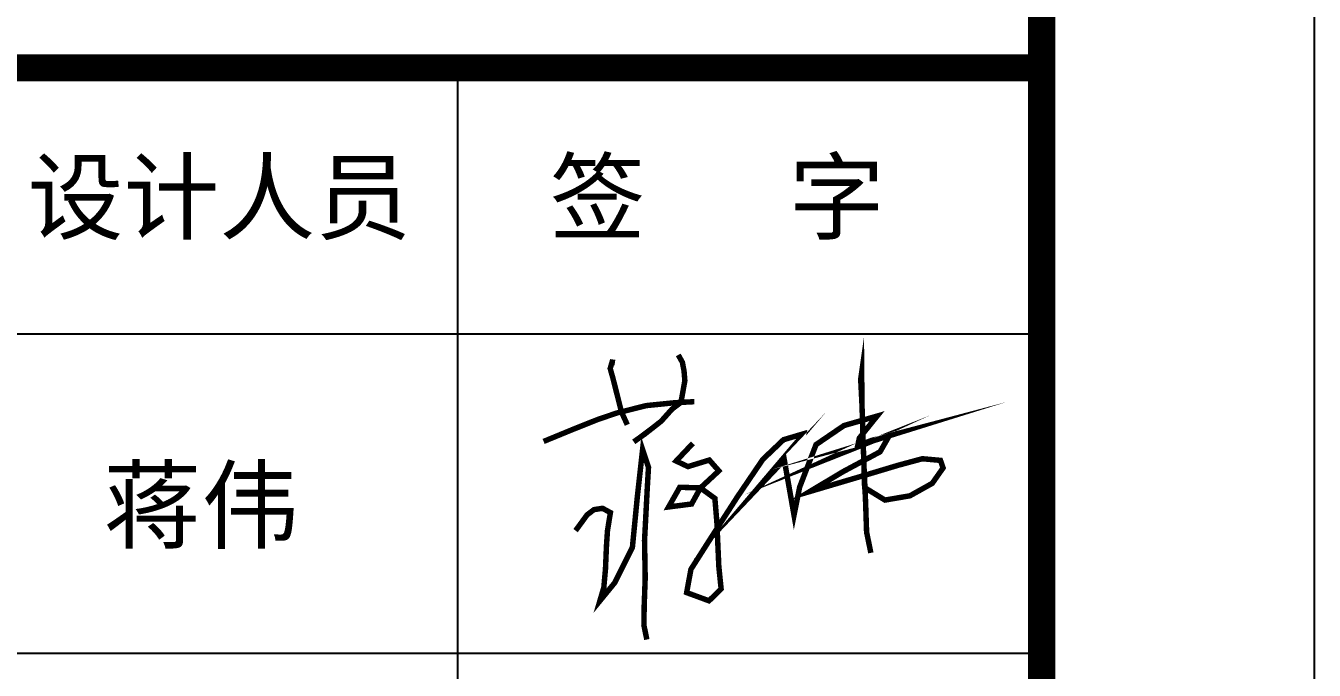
# Model space of a CAD drawing. Extents: x 69728788 to 150676229, y 20327566 to 43663798.
# Drawn here: x 75484899 to 75489625, y 20756005 to 20758369 of the extents above; entities that cross this region are included whole.
import ezdxf

# ---------------------------------------------------------------- set-up
doc = ezdxf.new("R2010")
doc.units = 0
doc.header["$LTSCALE"] = 1000
doc.header["$MEASUREMENT"] = 0
doc.layers.get('0').update_dxf_attribs({"linetype": 'CONTINUOUS'})
doc.layers.add('PUB_TITLE', color=4, linetype='CONTINUOUS')
doc.layers.add('图框', color=253, linetype='CONTINUOUS')
doc.styles.add('STYLE-黑体', font='simhei.ttf')

msp = doc.modelspace()

# ---------------------------------------------------------------- linework, layer by layer
at = {"const_width": 20}
for points in [[(75487346.1459468, 20756837.11354657), (75487284.72869904, 20756772.12566575), (75487328.08179554, 20756751.6664243), (75487406.35978435, 20756775.73582224), (75487406.35978435, 20756775.73582224), (75487441.28467666, 20756736.02106244), (75487373.84496197, 20756673.439615), (75487341.32905643, 20756614.46933686), (75487257.02968387, 20756603.63785458), (75487297.97487676, 20756675.8470612), (75487373.84496197, 20756673.439615), (75487426.83292238, 20756634.9285783), (75487434.05879952, 20756547.07400984), (75487441.28467666, 20756384.60380135), (75487449.71396402, 20756302.76734197), (75487405.15637414, 20756259.44191929), (75487323.26490517, 20756289.52891991), (75487338.92115283, 20756374.97604218), (75487406.35978435, 20756480.88240591), (75487508.72330818, 20756639.74245789), (75487602.65754464, 20756778.14276203), (75487678.52654669, 20756850.35196865), (75487751.98764512, 20756872.01442678), (75487751.2137148, 20756869.01879195), (75487590.11633438, 20756679.54154884), (75487590.11633438, 20756679.54154884), (75487681.45708342, 20756775.81406171), (75487681.45708342, 20756775.81406171), (75487717.06383598, 20756573.55085397), (75487737.53697401, 20756675.8470612), (75487797.75081156, 20756832.29966699), (75487900.11433539, 20756902.10142741), (75488021.7454207, 20756937.00281402), (75487956.71469277, 20756856.36906493), (75487950.69330902, 20756828.68900409), (75488002.47785921, 20756847.94502885), (75488066.30409375, 20756864.79360741), (75487950.69330902, 20756828.68900409), (75487874.82430698, 20756793.78812389), (75487874.82430698, 20756793.78812389), (75488008.49870138, 20756846.74130575), (75488066.30409375, 20756864.79360741), (75488032.58477798, 20756805.82282285), (75487897.70534861, 20756733.61412264), (75487774.86868675, 20756660.20169934), (75487774.86868675, 20756660.20169934), (75487990.4350917, 20756723.98636347), (75488098.81999929, 20756756.48030389), (75488187.93626222, 20756780.54970182), (75488254.17148352, 20756774.53260554), (75488263.80526425, 20756746.85254472), (75488224.06456475, 20756690.28869996), (75488142.17417896, 20756644.55633748), (75488050.64892925, 20756628.91097562), (75487975.98333742, 20756674.6433381), (75487966.38530155, 20756975.66121437), (75487961.56841117, 20757071.93981892), (75487965.18080816, 20757097.21293996), (75487966.38530155, 20756975.66121437), (75487969.67651056, 20756872.44085125), (75487972.820816, 20756773.82774373), (75487979.63256244, 20756618.22685701), (75487983.24495943, 20756511.11727659), (75487998.90120709, 20756435.29740708)], [(75487060.2390778, 20757133.37223493), (75487049.65426722, 20757134.88385186), (75487042.84974612, 20757111.46011946), (75487053.43455671, 20757073.68083702), (75487069.31285577, 20757010.96671164), (75487084.01808728, 20756952.51574194), (75487105.6047181, 20756905.18441698), (75487094.8114027, 20756928.85007945)], [(75487292.4647528, 20757161.40576598), (75487307.58699395, 20757134.20476365), (75487313.63545714, 20757102.46992333), (75487316.65968874, 20757066.95730669), (75487302.36321528, 20756987.19683675), (75487269.78193264, 20756962.68561616), (75487229.70978081, 20756918.10582994), (75487169.97795726, 20756871.25937793), (75487129.14974754, 20756842.54675866), (75487149.5638524, 20756856.9030683), (75487199.84386905, 20756894.68260393), (75487229.70978081, 20756918.10582994), (75487269.78193264, 20756962.68561616), (75487302.36321528, 20756987.19683675)], [(75486798.61704849, 20756843.97026124), (75486905.22554496, 20756887.7944922), (75486995.95682554, 20756924.0626641), (75487067.02843441, 20756948.24144537), (75487175.15012985, 20756975.44295411), (75487280.24651052, 20756986.02123421), (75487351.31811939, 20756989.79901054), (75487296.39236602, 20756986.8794592), (75487280.24651052, 20756986.02123421)], [(75486915.91000786, 20756516.83053027), (75486958.05969416, 20756574.59809812), (75486983.34972255, 20756593.85361648), (75487014.66005154, 20756598.66749606), (75487043.5635601, 20756583.0221342), (75487032.7242028, 20756515.62731358), (75487029.11180581, 20756460.26719192), (75487025.49940884, 20756376.02328634), (75487019.47802508, 20756308.62795932), (75487005.0262708, 20756259.28544035), (75487059.2187246, 20756325.47704428), (75487124.2494525, 20756455.45331234), (75487142.31360377, 20756640.78919565), (75487161.58224842, 20756814.0908864), (75487161.58224842, 20756814.0908864), (75487161.58224842, 20756814.0908864), (75487183.25987984, 20756749.10300557), (75487178.44190629, 20756666.06231668), (75487168.80812556, 20756480.72643337), (75487171.21711233, 20756343.52934593), (75487167.60363217, 20756243.64007849), (75487166.39913878, 20756170.22765518), (75487177.23849608, 20756117.27447332), (75487166.39913878, 20756170.22765518)]]:
    msp.add_lwpolyline(points, dxfattribs=at)
at = {"layer": 'PUB_TITLE'}
msp.add_lwpolyline([(75430225.05594593, 20725966.09526195), (75430225.05594593, 20767966.09526195), (75489625.05594593, 20767966.09526195), (75489625.05594593, 20725966.09526195)], close=True, dxfattribs=at)
at = {"layer": 'PUB_TITLE', "const_width": 100}
msp.add_lwpolyline([(75432725.05594593, 20726966.09526195), (75488625.05594593, 20726966.09526195), (75488625.05594593, 20766966.09526195), (75432725.05594593, 20766966.09526195)], close=True, dxfattribs=at)
at = {"layer": '图框', "color": 0}
for p, q in [((75482925.05594309, 20757238.56603786), (75488603.04484348, 20757238.56603786)), ((75482925.05594309, 20757238.56603786), (75488603.04484348, 20757238.56603786)), ((75482925.05594309, 20756067.27003785), (75488603.04484348, 20756067.27003785))]:
    msp.add_line(p, q, dxfattribs=at)
at = {"layer": '图框', "color": 4, "const_width": 98.59051706975463}
msp.add_lwpolyline([(75482925.05594309, 20766966.09528196), (75488625.05594593, 20766966.09528196), (75488625.05594593, 20726966.09526195), (75482925.05594309, 20726966.09526195)], close=True, dxfattribs=at)
at = {"layer": '图框', "color": 0}
for const_width in [99.60000004979999, 99.60000004979999, 99.60000004979999, 99.60000004979999, 40.33800002016901]:
    msp.add_lwpolyline([(75482925.05594309, 20758214.64603785), (75488603.21211226, 20758214.64603785)], dxfattribs=dict(at, const_width=const_width))
msp.add_lwpolyline([(75486483.99802904, 20751577.30203785), (75486483.99802904, 20758214.64603785)], dxfattribs=at)

# ---------------------------------------------------------------- texts
at = {"layer": '图框', "color": 0, "style": 'STYLE-黑体'}
for s, p in [('设计人员', (75484906.22593752, 20757611.78246862)), ('签   字', (75486820.70126948, 20757611.78246862))]:
    msp.add_text(s, height=257.6851199962525, dxfattribs=at).set_placement(p)
at = {"layer": '图框', "color": 1, "style": 'STYLE-黑体'}
msp.add_text('蒋伟', height=262.943999996176, dxfattribs=at).set_placement((75485184.34349257, 20756478.65515371))

doc.saveas('drawing.dxf')
